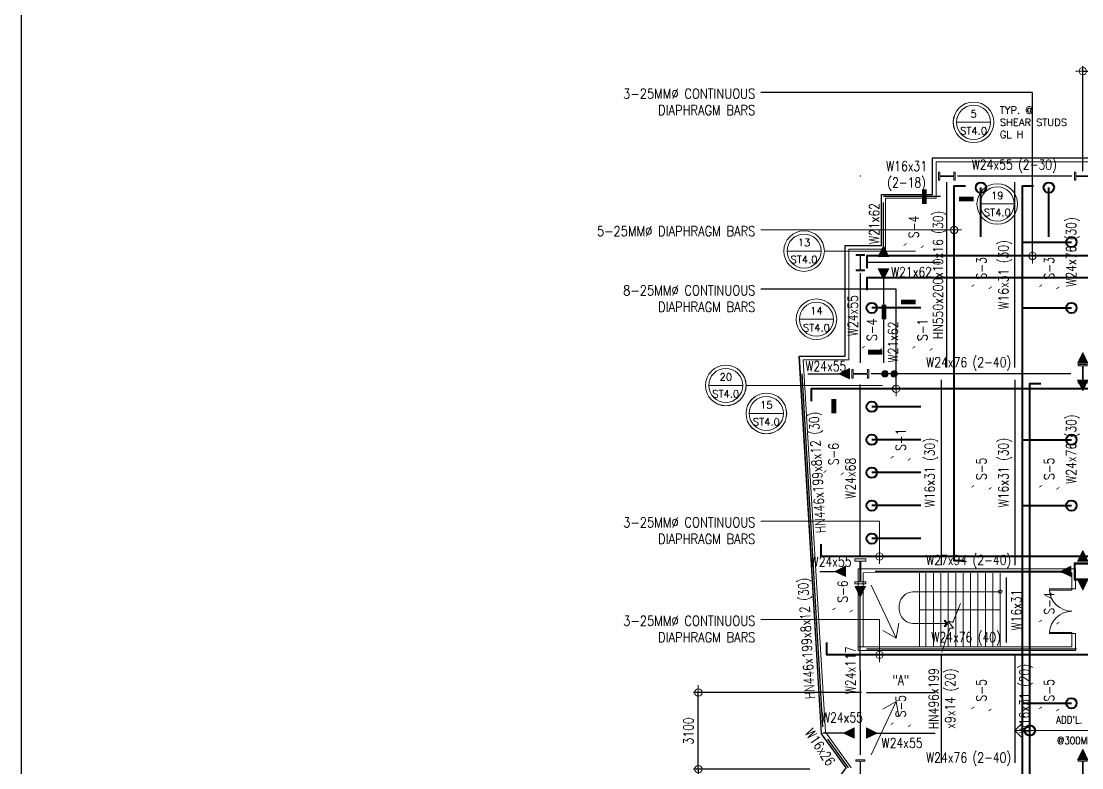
# Model space of a CAD drawing. Header units: millimetres. Extents: x 1935438 to 2130245, y -14991 to 120893.
# Drawn here: x 1935438 to 1978358, y 30571 to 60787 of the extents above; entities that cross this region are included whole.
import ezdxf
from ezdxf.enums import TextEntityAlignment as Align

# ---------------------------------------------------------------- set-up
doc = ezdxf.new("R2010")
doc.units = ezdxf.units.MM
doc.header["$MEASUREMENT"] = 0
doc.layers.get('0').update_dxf_attribs({"lineweight": 0})
for name, color, linetype, lineweight in [('A_ARCHITECTURAL BACKGROUND', 251, 'Continuous', 5), ('HATCH', 8, 'Continuous', 5), ('S-ANNO-DIMS', 252, 'Continuous', 5), ('S-ANNO-MARK', 2, 'Continuous', 9), ('S-ANNO-NPLT', 7, 'Continuous', 9), ('S-Anno-Symb', 143, 'Continuous', 15), ('S-Anno-Text', 52, 'Continuous', 15), ('S-BEAM', 5, 'Continuous', 30), ('S-BEAM-IDEN', 2, 'Continuous', 9), ('S-BRACE', 2, 'Continuous', 9), ('S-COLS', 2, 'Continuous', 20), ('S-CONN', 1, 'Continuous', 9), ('S_COL', 2, 'Continuous', 20), ('S_DRB', 4, 'Continuous', 40), ('S_SLAB EDGE', 2, 'Continuous', 30)]:
    doc.layers.add(name, color=color, linetype=linetype, lineweight=lineweight)
doc.styles.add('1', font='simplex.shx', dxfattribs={"width": 0.85, "height": 300})
doc.styles.add('ARIALNW', font='ARIALN.TTF')
doc.styles.add('ROMANSX', font='ROMANS.shx', dxfattribs={"height": 0.09375})
doc.styles.add('SIMPLEX', font='SIMPLEX.shx', dxfattribs={"width": 0.8, "height": 400})
doc.dimstyles.new('DIM 200', dxfattribs={"dimtxt": 0.36, "dimasz": 0.2, "dimexe": 0.1, "dimexo": 0, "dimgap": 0.08, "dimtad": 1, "dimlfac": 2, "dimrnd": 0.005, "dimzin": 1, "dimdsep": 46, "dimtxsty": 'ARIALNW', "dimcen": 0.09, "dimclrd": 6, "dimclre": 6, "dimclrt": 13, "dimadec": 0, "dimazin": 0, "dimtfac": 1, "dimtofl": 0, "dimtmove": 2, "dimatfit": 3, "dimfxl": 1, "dimtolj": 1, "dimtzin": 0, "dimarcsym": 0})
doc.dimstyles.new('DIM_100', dxfattribs={"dimtxt": 400, "dimasz": 2, "dimexe": 100, "dimexo": 250, "dimgap": 250, "dimtad": 1, "dimdec": 0, "dimrnd": 1, "dimzin": 1, "dimdsep": 46, "dimtxsty": '1', "dimblk1": 'ESCADIM_ARW', "dimblk2": 'ESCADIM_ARW', "dimsah": 1, "dimcen": 50, "dimclrd": 256, "dimclre": 256, "dimclrt": 52, "dimazin": 0, "dimtfac": 1, "dimtdec": 0, "dimtofl": 0, "dimtmove": 0, "dimatfit": 3, "dimldrblk": 'ESCADIM_ARW', "dimfxl": 1, "dimtolj": 1, "dimtzin": 0, "dimarcsym": 0})
doc.dimstyles.new('DIM_200', dxfattribs={"dimtxt": 400, "dimasz": 2, "dimexe": 200, "dimexo": 200, "dimgap": 200, "dimtad": 1, "dimdec": 0, "dimrnd": 1, "dimzin": 1, "dimdsep": 46, "dimtxsty": 'SIMPLEX', "dimblk1": 'ESCADIM_ARW', "dimblk2": 'ESCADIM_ARW', "dimsah": 1, "dimcen": 50, "dimclrd": 251, "dimclre": 251, "dimclrt": 52, "dimazin": 0, "dimtfac": 1, "dimtdec": 0, "dimtofl": 0, "dimtmove": 0, "dimatfit": 3, "dimldrblk": 'ESCADIM_ARW', "dimfxl": 1, "dimtolj": 1, "dimtzin": 0, "dimarcsym": 0})
doc.dimstyles.new('ESCA', dxfattribs={"dimtxt": 300, "dimasz": 1, "dimexe": 100, "dimexo": 100, "dimgap": 100, "dimtad": 1, "dimdec": 0, "dimrnd": 1, "dimdsep": 46, "dimtxsty": '1', "dimblk1": 'ESCADIM_ARW', "dimblk2": 'ESCADIM_ARW', "dimsah": 1, "dimcen": 50, "dimclrd": 256, "dimclre": 256, "dimclrt": 52, "dimadec": 0, "dimazin": 0, "dimtfac": 1, "dimtdec": 0, "dimtofl": 0, "dimtmove": 0, "dimatfit": 3, "dimldrblk": 'ESCADIM_ARW', "dimfxl": 1, "dimtolj": 1, "dimtzin": 0, "dimarcsym": 0})

# ---------------------------------------------------------------- blocks, each defined once
blk = doc.blocks.new('8F PLAN')
at = {"layer": 'A_ARCHITECTURAL BACKGROUND', "ltscale": 10}
for p, q in [((26529, 56736, 0), (10917, 56736, 0)), ((10917, 56736, 0), (10917, 55255, 0)), ((11067, 56585, 0), (26529, 56585, 0)), ((11067, 56585, 0), (11067, 55104, 0)), ((10917, 55255, 0), (8863, 55255, 0)), ((8863, 53192, 0), (8863, 55255, 0)), ((11067, 55104, 0), (9013, 55104, 0)), ((9013, 53042, 0), (9013, 55104, 0)), ((7385, 48715, 0), (7385, 53192, 0)), ((7385, 53192, 0), (8863, 53192, 0)), ((7536, 48568, 0), (7536, 53042, 0)), ((7536, 48568, 0), (7536, 53042, 0)), ((7536, 53042, 0), (9013, 53042, 0)), ((6433, 33428, 0), (5532, 48715, 0)), ((7385, 48715, 0), (5532, 48715, 0)), ((6584, 33490, 0), (5682, 48565, 0)), ((7536, 48565, 0), (5682, 48565, 0)), ((10399, 39953, 0), (10399, 36947, 0)), ((10657, 39953, 0), (10657, 36947, 0)), ((10957, 39953, 0), (10957, 36947, 0)), ((11258, 39953, 0), (11258, 36947, 0)), ((11558, 39953, 0), (11558, 36947, 0)), ((11859, 39953, 0), (11859, 36947, 0)), ((12160, 39953, 0), (12160, 36947, 0)), ((12460, 39953, 0), (12460, 36947, 0)), ((12761, 39953, 0), (12761, 36947, 0)), ((13062, 39953, 0), (13062, 36947, 0)), ((13362, 39953, 0), (13362, 36947, 0)), ((13663, 39953, 0), (13663, 36950, 0)), ((16555, 39290, 0), (15653, 39290, 0)), ((15653, 39290, 0), (15653, 39240, 0)), ((16555, 39290, 0), (15653, 39290, 0)), ((15653, 39290, 0), (15653, 39240, 0)), ((15653, 39240, 0), (16555, 39240, 0)), ((15653, 39240, 0), (16555, 39240, 0)), ((16575, 39290, 0), (15673, 39290, 0)), ((16575, 39290, 0), (15673, 39290, 0)), ((13663, 38450, 0), (10399, 38450, 0)), ((15653, 37486, 0), (15653, 37536, 0)), ((15653, 37536, 0), (16555, 37536, 0)), ((15653, 37486, 0), (15653, 37536, 0)), ((15653, 37536, 0), (16555, 37536, 0)), ((16555, 37486, 0), (15653, 37486, 0)), ((16555, 37486, 0), (15653, 37486, 0)), ((16575, 37486, 0), (15673, 37486, 0)), ((16575, 37486, 0), (15673, 37486, 0)), ((16555, 37486, 0), (16555, 37536, 0)), ((6584, 33490, 0), (6433, 33428, 0)), ((7627, 32054, 0), (6584, 33490, 0)), ((7428, 32054, 0), (6433, 33428, 0))]:
    blk.add_line(p, q, dxfattribs=at)
at = {"layer": 'A_ARCHITECTURAL BACKGROUND', "linetype": 'ByBlock', "ltscale": 0.5}
for p, q in [((7916, 40100, 0), (16706, 40103, 0)), ((8116, 39950, 0), (16555, 39953, 0)), ((16555, 39290, 0), (16555, 39953, 0)), ((16706, 39290, 0), (16706, 40103, 0)), ((16555, 39290, 0), (16555, 39240, 0)), ((16555, 39290, 0), (16706, 39290, 0)), ((16555, 37486, 0), (16706, 37486, 0)), ((16555, 37486, 0), (16555, 36950, 0)), ((16706, 36800, 0), (16706, 37486, 0)), ((7916, 36950, 0), (13663, 36950, 0)), ((13663, 36950, 0), (16555, 36950, 0)), ((16706, 36800, 0), (7916, 36800, 0))]:
    blk.add_line(p, q, dxfattribs=at)
at = {"layer": 'A_ARCHITECTURAL BACKGROUND', "ltscale": 0.5}
for p, q in [((7916, 40100, 0), (7916, 36950, 0)), ((8116, 39950, 0), (8116, 36950, 0)), ((7916, 36950, 0), (7916, 36800, 0))]:
    blk.add_line(p, q, dxfattribs=at)
at = {"layer": 'A_ARCHITECTURAL BACKGROUND', "linetype": 'ByBlock', "lineweight": 13, "ltscale": 0.5}
for p, q in [((12059, 38708, 0), (11744, 37944, 0)), ((12059, 38705, 0), (11744, 37940, 0)), ((11744, 37944, 0), (11553, 37990, 0)), ((11553, 37990, 0), (11771, 37709, 0)), ((11744, 37940, 0), (11553, 37987, 0)), ((11553, 37987, 0), (11771, 37706, 0)), ((11622, 37709, 0), (11303, 36740, 0)), ((11771, 37706, 0), (11622, 37709, 0))]:
    blk.add_line(p, q, dxfattribs=at)
at = {"layer": 'A_ARCHITECTURAL BACKGROUND', "linetype": 'ByBlock', "lineweight": 13, "ltscale": 0.5, "elevation": 0}
blk.add_lwpolyline([(13663, 39179), (10168, 39179, 0.414214), (9567, 38577), (9567, 38495, 0.414214), (10168, 37894), (11542, 37894)], format="xyb", dxfattribs=at)
for points in [[(11542, 37894), (11423, 38030), (11391, 38006), (11492, 37894)], [(11542, 37891), (11423, 38027), (11391, 38002), (11492, 37891)], [(11542, 37894), (11423, 37757), (11391, 37782), (11492, 37894)], [(11542, 37891), (11423, 37754), (11391, 37779), (11492, 37891)]]:
    blk.add_lwpolyline(points, dxfattribs=at)
at = {"layer": 'A_ARCHITECTURAL BACKGROUND', "linetype": 'ByBlock', "lineweight": 13, "ltscale": 0.5}
blk.add_circle((13663, 39182, 0), 74, dxfattribs=at)
for centre, start, end in [((16566, 39303, 0), 183.9663, 269.3068), ((16566, 37473, 0), 90.6932, 176.0337)]:
    blk.add_arc(centre, 915, start, end, dxfattribs=at)
at = {"layer": 'S_SLAB EDGE', "ltscale": 0.05, "elevation": 0}
blk.add_lwpolyline([(24672, 6013), (16409, 6013), (16409, 7519), (10917, 7519), (10917, 8846), (8863, 8846), (8863, 10909), (7536, 10909), (7536, 15385), (5532, 15385), (6433, 30677), (7428, 32054), (6433, 33428), (5532, 48715), (7385, 48715), (7385, 53192), (8863, 53192), (8863, 55255), (10917, 55255), (10917, 56736), (26529, 56736)], dxfattribs=at)
blk = doc.blocks.new('8F COLUMN LAYOUT')
at = {"layer": 'HATCH', "ltscale": 0.05}
h = blk.add_hatch(dxfattribs=at)
h.set_pattern_fill('ANSI31', color=256, scale=250, style=0)
h.set_pattern_definition([(45, (-1980405.203, 18186.887), (-22.0970869, 22.0970869), [])])
h.paths.add_polyline_path([(16699, 39698), (17299, 39698), (17299, 40298), (16699, 40298)], flags=16)
h.paths.add_polyline_path([(16649, 39648), (17349, 39648), (17349, 40348), (16649, 40348)])
at = {"layer": 'S-COLS', "ltscale": 0.5, "elevation": 0}
for points in [[(16649, 39648), (17349, 39648), (17349, 40348), (16649, 40348)], [(16699, 39698), (17299, 39698), (17299, 40298), (16699, 40298)]]:
    blk.add_lwpolyline(points, close=True, dxfattribs=at)
at = {"layer": 'S_COL', "ltscale": 0.05, "elevation": 0}
for points in [[(11163, 56000), (11163, 56167), (11211, 56167), (11211, 56033, 0.414214), (11232, 56013), (11764, 56013, 0.414214), (11784, 56033), (11784, 56167), (11832, 56167), (11832, 55833), (11784, 55833), (11784, 55967, 0.414214), (11764, 55987), (11232, 55987, 0.414214), (11211, 55967), (11211, 55833), (11163, 55833), (11163, 56000)], [(8000, 52174), (7835, 52174), (7835, 52214), (7969, 52214, 0.414214), (7989, 52234), (7989, 52767, 0.414214), (7969, 52787), (7835, 52787), (7835, 52827), (8165, 52827), (8165, 52787), (8031, 52787, 0.414214), (8011, 52767), (8011, 52234, 0.414214), (8031, 52214), (8165, 52214), (8165, 52174), (8000, 52174)], [(7661, 48000), (7661, 48169), (7714, 48169), (7714, 48035, 0.414214), (7734, 48015), (8266, 48015, 0.414214), (8286, 48035), (8286, 48169), (8339, 48169), (8339, 47831), (8286, 47831), (8286, 47965, 0.414214), (8266, 47985), (7734, 47985, 0.414214), (7714, 47965), (7714, 47831), (7661, 47831), (7661, 48000)], [(17000, 32376), (17183, 32376), (17183, 32323), (17033, 32323, 0.414214), (17015, 32305), (17015, 31695, 0.414214), (17033, 31677), (17183, 31677), (17183, 31624), (16817, 31624), (16817, 31677), (16967, 31677, 0.414214), (16985, 31695), (16985, 32305, 0.414214), (16967, 32323), (16817, 32323), (16817, 32376), (17000, 32376)]]:
    blk.add_lwpolyline(points, format="xyb", dxfattribs=at)
at = {"layer": 'S_COL', "ltscale": 0.05}
for points in [[(17338, 56000), (17338, 55833), (17290, 55833), (17290, 55967, 0.414214), (17270, 55987), (16737, 55987, 0.414214), (16717, 55967), (16717, 55833), (16669, 55833), (16669, 56167), (16717, 56167), (16717, 56033, 0.414214), (16737, 56013), (17270, 56013, 0.414214), (17290, 56033), (17290, 56167), (17338, 56167), (17338, 56000)], [(17000, 48376), (17183, 48376), (17183, 48323), (17033, 48323, 0.414214), (17015, 48305), (17015, 47695, 0.414214), (17033, 47677), (17183, 47677), (17183, 47624), (16817, 47624), (16817, 47677), (16967, 47677, 0.414214), (16985, 47695), (16985, 48305, 0.414214), (16967, 48323), (16817, 48323), (16817, 48376), (17000, 48376)], [(8001, 39494), (7780, 39494), (7780, 39576), (7949, 39576, 0.414214), (7978, 39605), (7978, 40395, 0.414214), (7949, 40424), (7780, 40424), (7780, 40506), (8222, 40506), (8222, 40424), (8053, 40424, 0.414214), (8024, 40395), (8024, 39605, 0.414214), (8053, 39576), (8222, 39576), (8222, 39494), (8001, 39494)], [(8000, 31628), (7818, 31628), (7818, 31677), (7969, 31677, 0.414214), (7987, 31695), (7987, 32305, 0.414214), (7969, 32323), (7818, 32323), (7818, 32372), (8182, 32372), (8182, 32323), (8031, 32323, 0.414214), (8013, 32305), (8013, 31695, 0.414214), (8031, 31677), (8182, 31677), (8182, 31628), (8000, 31628)]]:
    blk.add_lwpolyline(points, format="xyb", dxfattribs=at)
at = {"layer": 'S_COL'}
for p in [(8000, 56002, 0), (8000, 52500, 0)]:
    blk.add_point(p, dxfattribs=at)
blk = doc.blocks.new('Bubble')
at = {"layer": 'S-ANNO-NPLT'}
blk.add_circle((0, 0), 0.261, dxfattribs=at)
at = {"layer": 'S-Anno-Symb', "color": 0}
blk.add_line((-0.219, 0), (0.219, 0), dxfattribs=at)
blk.add_circle((0, 0), 0.219, dxfattribs=at)
at = {"layer": 'S-Anno-Symb', "style": 'ROMANSX'}
for tag, p in [('1', (0, 0.109)), ('S1', (0, -0.109))]:
    blk.add_attdef(tag, text='', height=0.0937, dxfattribs=at).set_placement(p, align=Align.MIDDLE_CENTER)
at = {"layer": 'S-Anno-Symb', "style": 'ROMANSX', "width": 1.018385, "flags": 8}
blk.add_attdef('LONG', text='', height=0.0937, dxfattribs=at).set_placement((-0.18, -0.125), (0.18, -0.125), align=Align.FIT)
blk = doc.blocks.new('ESCADIM_ARW')
at = {"color": 7}
blk.add_line((-150, 0), (150, 0), dxfattribs=at)
blk.add_circle((0, 0), 75, dxfattribs=at)
blk = doc.blocks.new('*D10')
at = {"color": 251, "lineweight": -2, "ltscale": 0.05, "transparency": 16777216}
for p, q in [((1978403, 54715), (1978403, 58965)), ((1981403, 54468), (1981403, 58965)), ((1978405, 58765), (1981401, 58765))]:
    blk.add_line(p, q, dxfattribs=at)
at = {"layer": 'Defpoints', "color": 0, "ltscale": 0.05, "transparency": 16777216}
for p in [(1981403, 58765), (1978403, 54515, 0), (1981403, 54268)]:
    blk.add_point(p, dxfattribs=at)
at = {"color": 251, "lineweight": -2, "ltscale": 0.05, "transparency": 16777216, "xscale": 2, "yscale": 2, "zscale": 2, "rotation": 180}
blk.add_blockref('ESCADIM_ARW', (1978403, 58765), dxfattribs=at)
at = {"color": 251, "lineweight": -2, "ltscale": 0.05, "transparency": 16777216, "xscale": 2, "yscale": 2, "zscale": 2}
blk.add_blockref('ESCADIM_ARW', (1981403, 58765), dxfattribs=at)
at = {"color": 52, "ltscale": 0.05, "transparency": 16777216, "insert": (1979903, 59165), "char_height": 400, "attachment_point": 5, "style": 'SIMPLEX'}
blk.add_mtext('\\A1;{\\W0.8;3000}', dxfattribs=at)
blk = doc.blocks.new('*D26')
at = {"color": 251, "lineweight": -2, "ltscale": 0.05, "transparency": 16777216}
for p, q in [((1967349, 30515), (1962640, 30515)), ((1962840, 30513), (1962840, 27417)), ((1969446, 27415), (1962640, 27415))]:
    blk.add_line(p, q, dxfattribs=at)
at = {"layer": 'Defpoints', "color": 0, "ltscale": 0.05, "transparency": 16777216}
for p in [(1967549, 30515, 0), (1962840, 27415), (1969646, 27415)]:
    blk.add_point(p, dxfattribs=at)
at = {"color": 251, "lineweight": -2, "ltscale": 0.05, "transparency": 16777216, "xscale": 2, "yscale": 2, "zscale": 2}
for p, rotation in [((1962840, 30515), 90), ((1962840, 27415), 270)]:
    blk.add_blockref('ESCADIM_ARW', p, dxfattribs=dict(at, rotation=rotation))
at = {"color": 52, "ltscale": 0.05, "transparency": 16777216, "insert": (1962440, 28965), "char_height": 400, "attachment_point": 5, "rotation": 90, "style": 'SIMPLEX'}
blk.add_mtext('\\A1;3100', dxfattribs=at)
blk = doc.blocks.new('*D27')
at = {"color": 251, "lineweight": -2, "ltscale": 0.05, "transparency": 16777216}
for p, q in [((1969446, 33615), (1962640, 33615)), ((1962840, 30517), (1962840, 33613)), ((1967349, 30515), (1962640, 30515))]:
    blk.add_line(p, q, dxfattribs=at)
at = {"layer": 'Defpoints', "color": 0, "ltscale": 0.05, "transparency": 16777216}
for p in [(1962840, 33615), (1969646, 33615), (1967549, 30515, 0)]:
    blk.add_point(p, dxfattribs=at)
at = {"color": 251, "lineweight": -2, "ltscale": 0.05, "transparency": 16777216, "xscale": 2, "yscale": 2, "zscale": 2}
for p, rotation in [((1962840, 33615), 90), ((1962840, 30515), 270)]:
    blk.add_blockref('ESCADIM_ARW', p, dxfattribs=dict(at, rotation=rotation))
at = {"color": 52, "ltscale": 0.05, "transparency": 16777216, "insert": (1962440, 32065), "char_height": 400, "attachment_point": 5, "rotation": 90, "style": 'SIMPLEX'}
blk.add_mtext('\\A1;3100', dxfattribs=at)
blk = doc.blocks.new('_Open90')
at = {"color": 0, "linetype": 'ByBlock', "lineweight": -2}
for p, q in [((0, 0), (-1, 0)), ((-0.5, 0.5), (0, 0)), ((0, 0), (-0.5, -0.5))]:
    blk.add_line(p, q, dxfattribs=at)
blk = doc.blocks.new('*D37')
at = {"lineweight": -2, "ltscale": 0.5, "transparency": 16777216}
blk.add_line((14759, 33565, 0), (19508, 33565, 0), dxfattribs=at)
at = {"layer": 'Defpoints', "color": 0, "ltscale": 0.5, "transparency": 16777216}
for p in [(14259, 33565, 0), (20008, 33565, 0), (20008, 33565, 0)]:
    blk.add_point(p, dxfattribs=at)
at = {"lineweight": -2, "ltscale": 0.5, "transparency": 16777216, "xscale": 500, "yscale": 500, "zscale": 500, "rotation": 180}
blk.add_blockref('_Open90', (14259, 33565, 0), dxfattribs=at)
at = {"lineweight": -2, "ltscale": 0.5, "transparency": 16777216, "xscale": 500, "yscale": 500, "zscale": 500}
blk.add_blockref('_Open90', (20008, 33565, 0), dxfattribs=at)
at = {"color": 52, "ltscale": 0.5, "transparency": 16777216, "char_height": 300, "attachment_point": 5, "style": '1'}
for s, insert in [("\\A1;ADD'L. 10MM%%C", (17133, 33994, 0)), ('\\A1;@300MM O.C. ', (17133, 33165, 0))]:
    blk.add_mtext(s, dxfattribs=dict(at, insert=insert))
blk = doc.blocks.new('8F FRAMING LAYOUT')
at = {"layer": 'S-Anno-Text'}
h = blk.add_hatch(dxfattribs=at)
h.set_pattern_fill('ANSI31', color=1, angle=90, style=0)
h.set_pattern_definition([(135, (144788.55576, -743643.19647), (-0.088388347648, -0.088388347648), [])])
edge = h.paths.add_edge_path()
edge.add_arc((-2506, 39998), 125, 0, 360)
h = blk.add_hatch(dxfattribs=at)
h.set_pattern_fill('ANSI31', color=1, angle=90, style=0)
h.set_pattern_definition([(135, (145163.55225, -743643.73671), (-0.088388347648, -0.088388347648), [])])
edge = h.paths.add_edge_path()
edge.add_arc((-2131, 39997), 125, 0, 360)
at = {"layer": 'S-CONN'}
for points in [[(-2772, 44750), (-2562, 45180), (-2352, 44750)], [(-2772, 44250), (-2562, 43821), (-2352, 44250)], [(5289, 40430), (5500, 40859), (5710, 40430)], [(-3939, 39790), (-4368, 40000), (-3939, 40210)], [(5288, 39736), (5499, 39307), (5709, 39736)], [(5289, 32414), (5500, 32843), (5710, 32414)], [(-4106, 31790), (-4535, 32000), (-4106, 32210)], [(5025, 31792), (4596, 32002), (5025, 32212)], [(-3711, 31394), (-3500, 30965), (-3290, 31394)], [(5288, 31677), (5499, 31248), (5709, 31677)], [(-3750, 25670), (-4179, 25460), (-3750, 25249)], [(-3250, 25670), (-2821, 25460), (-3250, 25249)], [(5289, 24381), (5500, 24810), (5710, 24381)]]:
    blk.add_hatch(color=256, dxfattribs=at).paths.add_polyline_path(points)
at = {"layer": 'S-Anno-Text', "color": 1}
for centre in [(-2506, 39998, 0), (-2131, 39997, 0)]:
    blk.add_circle(centre, 125, dxfattribs=at)
at = {"layer": 'S-BEAM'}
for p, q in [((-2, 40249, 0), (-2, 47752, 0)), ((5066, 48000, 0), (433, 48000, 0)), ((2759, 40249, 0), (2759, 47752, 0)), ((-252, 47179, 0), (-2562, 47179, 0)), ((-2562, 44750, 0), (-2562, 46929, 0)), ((-252, 44500, 0), (-3234, 44500, 0)), ((-2562, 44250, 0), (-2562, 40439, 0)), ((-3500, 44074, 0), (-3500, 40439, 0)), ((-5017, 25709, 0), (-5860, 40000, 0)), ((-5626, 40000, 0), (-3939, 40000, 0)), ((5024, 40000, 0), (-3060, 39998, 0)), ((-3500, 32606, 0), (-3500, 39561, 0)), ((-225, 39749, 0), (-225, 32252, 0)), ((2759, 39749, 0), (2759, 32252, 0)), ((-5143, 32000, 0), (-4106, 32000, 0)), ((4894, 32000, 0), (-2894, 32000, 0)), ((-3499, 24580, 0), (-3500, 31394, 0)), ((2413, 29125, 0), (2413, 31752, 0)), ((-3249, 28875, 0), (5250, 28875, 0)), ((-225, 28625, 0), (-225, 24253, 0)), ((2759, 28625, 0), (2759, 24253, 0)), ((-3250, 27098, 0), (-475, 27098, 0)), ((-3886, 25460, 0), (-4996, 25460, 0)), ((-3250, 25459, 0), (-475, 25459, 0)), ((-3972, 24054, 0), (-4810, 25209, 0))]:
    blk.add_line(p, q, dxfattribs=at)
at = {"layer": 'S-CONN', "color": 1, "elevation": 0}
for points in [[(-2352, 44750), (-2562, 45180), (-2772, 44750), (-2351, 44750)], [(-2352, 44250), (-2562, 43821), (-2772, 44250), (-2351, 44250)], [(5710, 40430), (5500, 40859), (5289, 40430), (5711, 40430)], [(-3939, 40210), (-4368, 40000), (-3939, 39790), (-3939, 40211)], [(5709, 39736), (5499, 39307), (5288, 39736), (5710, 39736)], [(5710, 32414), (5500, 32843), (5289, 32414), (5711, 32414)], [(-4106, 32210), (-4535, 32000), (-4106, 31790), (-4106, 32211)], [(5025, 32212), (4596, 32002), (5025, 31792), (5025, 32213)], [(-3290, 31394), (-3500, 30965), (-3711, 31394), (-3289, 31394)], [(5709, 31677), (5499, 31248), (5288, 31677), (5710, 31677)], [(-3750, 25249), (-4179, 25460), (-3750, 25670), (-3750, 25248)], [(-3250, 25249), (-2821, 25460), (-3250, 25670), (-3250, 25248)], [(5710, 24381), (5500, 24810), (5289, 24381), (5711, 24381)]]:
    blk.add_lwpolyline(points, dxfattribs=at)
at = {"layer": 'S-BRACE', "ltscale": 0.5}
for points in [[(-2056, 29300, 0), (-3058, 31451, 0)], [(-2056, 26731, 0), (-3058, 24580, 0)]]:
    blk.add_leader(points, dimstyle='DIM 200', override={"dimasz": 500, "dimtad": 0, "dimclrd": 2, "dimldrblk": 'Open90', "dimfxl": 0.18}, dxfattribs=at)
blk = doc.blocks.new("ADD' L BARS")
at = {"layer": 'S_DRB'}
for p, q in [((12879.1, 53548.4, 0), (12879.1, 55538, 0)), ((15629.3, 53548.4, 0), (15629.3, 55538, 0)), ((10450, 46666.4, 0), (8460.4, 46666.4, 0)), ((10450.1, 45333.2, 0), (8460.5, 45333.2, 0)), ((10450.3, 43999.9, 0), (8460.7, 43999.9, 0)), ((10450.4, 42666.6, 0), (8460.8, 42666.6, 0)), ((10450.6, 41333.3, 0), (8461, 41333.3, 0))]:
    blk.add_line(p, q, dxfattribs=at)
at = {"layer": 'S_DRB', "color": 4, "elevation": 0}
for points in [[(12248.4, 40432.8), (11798.4, 40432.8), (11799.7, 55606.9), (12249.7, 55606.9)], [(25117.1, 52271.9), (25117.1, 52771.9), (8265.2, 52771.9), (8265.2, 52271.9)], [(25117.1, 51382.7), (25117.1, 51882.7), (8265.2, 51882.7), (8265.2, 51382.7)], [(46351.2, 46894.5), (46351.2, 47394.5), (6014.4, 47394.5), (6014.4, 46894.5)], [(15310.1, 24150), (14860.1, 24150), (14860.1, 47606.7), (15310.1, 47606.7)], [(22866.9, 41106.8), (22866.9, 40606.8), (6414.9, 40606.8), (6414.9, 41106.8)], [(22866.9, 37126.5), (22866.9, 36626.5), (6649.7, 36626.5), (6649.7, 37126.5)]]:
    blk.add_lwpolyline(points, dxfattribs=at)
at = {"layer": 'S_DRB'}
for centre in [(12879.1, 55538, 0), (15629.3, 55538, 0), (8460.4, 46666.4, 0), (8460.5, 45333.2, 0), (8460.7, 43999.9, 0), (8460.8, 42666.6, 0), (8461, 41333.3, 0), (14860.1, 33565.1, 0)]:
    blk.add_circle(centre, 210.4, dxfattribs=at)
at = {"layer": 'S-BEAM-IDEN', "char_height": 400, "attachment_point": 3, "style": '1'}
for s, insert in [('5-25MM∅ DIAPHRAGM BARS', (3752.1, 53974, 0)), ('8-25MM∅ CONTINUOUS \\PDIAPHRAGM BARS', (3752.1, 51576.8, 0)), ('3-25MM∅ CONTINUOUS \\PDIAPHRAGM BARS', (3752.1, 42184.6, 0)), ('3-25MM∅ CONTINUOUS \\PDIAPHRAGM BARS', (3752.1, 38204.3, 0))]:
    blk.add_mtext_dynamic_manual_height_columns(s, width=8791.578, gutter_width=1, heights=[0], dxfattribs=dict(at, insert=insert))
at = {"ltscale": 0.5}
dim = blk.add_linear_dim(base=(20008.5, 33565.1, 0), p1=(14258.5, 33565.1, 0), p2=(20008.5, 33565.1, 0), text="ADD'L. 10MM%%C\\X@300MM O.C. ", dimstyle='DIM_100', override={"dimasz": 500, "dimexo": 100, "dimblk1": 'Open90', "dimblk2": 'Open90', "dimse1": 1, "dimse2": 1}, dxfattribs=at)
dim.commit()
dim.dimension.update_dxf_attribs({"geometry": '*D37', "text_midpoint": (17133.5, 33565.1, 0)})
at = {"layer": 'S-ANNO-DIMS', "color": 4}
for points in [[(11799.7, 53821.4, 0), (3976.4, 53821.4, 0)], [(9446.3, 47394.5, 0), (9446.3, 51424.2, 0), (3976.4, 51424.2, 0)], [(8775, 40606.8, 0), (8775, 42032, 0), (3976.4, 42032, 0)], [(8775, 36626.5, 0), (8775, 38051.6, 0), (3976.4, 38051.6, 0)]]:
    blk.add_leader(points, dimstyle='ESCA', override={"dimasz": 2, "dimtad": 0, "dimfxl": 0.0625}, dxfattribs=at)

msp = doc.modelspace()

# ---------------------------------------------------------------- linework, layer by layer
at = {"layer": 'Defpoints', "ltscale": 0.05, "elevation": 0.00004}
msp.add_lwpolyline([(1935437.912, -14990.77017), (2130245.35542, -14990.77017), (2130245.35542, 120893.43399), (1935437.912, 120893.43399)], close=True, dxfattribs=at)
at = {"layer": 'S-ANNO-MARK'}
for points, elevation in [([(1974005.18369, 50123.53025, 29.99952, 29.99952, 0), (1973892.13936, 50036.52912, 0, 0, 0), (1974701.71692, 50036.52912, 29.99952, 29.99952, 0), (1974588.67259, 49949.52798, 0, 0, 0)], 0.00001), ([(1976746.67798, 50123.53025, 29.99952, 29.99952, 0), (1976633.63365, 50036.52912, 0, 0, 0), (1977443.2112, 50036.52912, 29.99952, 29.99952, 0), (1977330.16687, 49949.52798, 0, 0, 0)], 0), ([(1968021.00831, 42601.04607, 29.99952, 29.99952, 0), (1967907.96398, 42514.04494, 0, 0, 0), (1968717.54153, 42514.04494, 29.99952, 29.99952, 0), (1968604.4972, 42427.0438, 0, 0, 0)], 0), ([(1974005.18369, 42005.98357, 29.99952, 29.99952, 0), (1973892.13936, 41918.98244, 0, 0, 0), (1974701.71692, 41918.98244, 29.99952, 29.99952, 0), (1974588.67259, 41831.9813, 0, 0, 0)], 0.00001), ([(1976746.67798, 42005.98357, 29.99952, 29.99952, 0), (1976633.63365, 41918.98244, 0, 0, 0), (1977443.2112, 41918.98244, 29.99952, 29.99952, 0), (1977330.16687, 41831.9813, 0, 0, 0)], 0), ([(1968388.12701, 37042.22635, 29.99952, 29.99952, 0), (1968275.08268, 36955.22522, 0, 0, 0), (1969084.66023, 36955.22522, 29.99952, 29.99952, 0), (1968971.6159, 36868.22408, 0, 0, 0)], -0.00001), ([(1976746.67798, 36558.28008, 29.99952, 29.99952, 0), (1976633.63365, 36471.27894, 0, 0, 0), (1977443.2112, 36471.27894, 29.99952, 29.99952, 0), (1977330.16687, 36384.27781, 0, 0, 0)], 0), ([(1974005.18369, 33040.9915, 29.99952, 29.99952, 0), (1973892.13936, 32953.99037, 0, 0, 0), (1974701.71692, 32953.99037, 29.99952, 29.99952, 0), (1974588.67259, 32866.98923, 0, 0, 0)], 0.00001), ([(1976746.67798, 33040.9915, 29.99952, 29.99952, 0), (1976633.63365, 32953.99037, 0, 0, 0), (1977443.2112, 32953.99037, 29.99952, 29.99952, 0), (1977330.16687, 32866.98923, 0, 0, 0)], 0), ([(1970741.48862, 32399.43648, 29.99952, 29.99952, 0), (1970628.44429, 32312.43535, 0, 0, 0), (1971438.02184, 32312.43535, 29.99952, 29.99952, 0), (1971324.97751, 32225.43422, 0, 0, 0)], 0)]:
    msp.add_lwpolyline(points, format="xyseb", dxfattribs=dict(at, elevation=elevation))
at = {"layer": 'S-ANNO-NPLT'}
for centre in [(1973978.51188, 56693.85685, 0), (1974937.67432, 53389.05432, 0), (1967119.55125, 51483.98695, -0.00001), (1967619.0184, 48723.91424, 0.00001), (1963950.43703, 46044.86292, 0.00001), (1965593.16898, 44911.63649, 0.00001)]:
    msp.add_circle(centre, 821.36597, dxfattribs=at)
at = {"layer": 'S-Anno-Symb', "linetype": 'ByBlock'}
for p, q in [((1967940.91722, 51483.98695, -0.00001), (1971632.9286, 51483.98695, -0.00001)), ((1964771.803, 46044.86292, 0.00001), (1970288.81888, 46044.86292, 0.00001))]:
    msp.add_line(p, q, dxfattribs=at)
for points, elevation in [([(1973978.51188, 55872.49087, 0, 0, 0), (1973978.51188, 53591.5061, 196.07256, 196.07256, 0), (1973390.2942, 53591.5061, 0, 0, 0)], 0.00002), ([(1974116.30835, 53389.05432, 0, 0, 0), (1971986.0445, 53389.05432, 196.07256, 196.07256, 0), (1971986.0445, 53977.272, 0, 0, 0)], 0), ([(1971632.9286, 51483.98695, 0, 0, 0), (1971632.9286, 49425.11353, 196.07256, 196.07256, 0), (1971044.71092, 49425.11353, 0, 0, 0)], 0.00001), ([(1968440.38438, 48723.91424, 0, 0, 0), (1970351.23934, 48723.91424, 196.07256, 196.07256, 0), (1970351.23934, 49312.13192, 0, 0, 0)], 0.00001), ([(1970288.81888, 46044.86292, 0, 0, 0), (1970288.81888, 47389.83893, 196.07256, 196.07256, 0), (1969700.6012, 47389.83893, 0, 0, 0)], 0.00001), ([(1966414.53495, 44911.63649, 0, 0, 0), (1968325.38992, 44911.63649, 196.07256, 196.07256, 0), (1968325.38992, 45499.85417, 0, 0, 0)], 0.00001)]:
    msp.add_lwpolyline(points, format="xyseb", dxfattribs=dict(at, elevation=elevation))
at = {"layer": 'S-COLS'}
msp.add_lwpolyline([(1971266.717, 51793.786, 29.99952, 29.99952, 0), (1971153.67268, 51706.78486, 0, 0, 0), (1971963.25023, 51706.78486, 29.99952, 29.99952, 0), (1971850.2059, 51619.78373, 0, 0, 0)], format="xyseb", dxfattribs=at)
for points, elevation in [([(1969573.3902, 47632.65561, 29.99952, 29.99952, 0), (1969460.34588, 47545.65448, 0, 0, 0), (1970269.92343, 47545.65448, 29.99952, 29.99952, 0), (1970156.8791, 47458.65334, 0, 0, 0)], 0.00003), ([(1971619.71882, 47632.65561, 29.99952, 29.99952, 0), (1971506.67449, 47545.65448, 0, 0, 0), (1972316.25204, 47545.65448, 29.99952, 29.99952, 0), (1972203.20771, 47458.65334, 0, 0, 0)], 0.00003), ([(1970741.38869, 43184.19609, 29.99952, 29.99952, 0), (1970628.34436, 43097.19495, 0, 0, 0), (1971437.92191, 43097.19495, 29.99952, 29.99952, 0), (1971324.87758, 43010.19382, 0, 0, 0)], 0.00002)]:
    msp.add_lwpolyline(points, format="xyseb", dxfattribs=dict(at, elevation=elevation))
at = {"layer": 'S_DRB'}
for p, q in [((1975945.81186, 51848.55615, 0.00001), (1977935.44484, 51848.55615, 0.00001)), ((1971845.81186, 49183.51781, 0.00004), (1969856.17888, 49183.51781, 0.00004)), ((1975945.81186, 49181.88949, 0.00001), (1977935.44484, 49181.88949, 0.00001)), ((1975945.81186, 43848.55615, 0.00001), (1977935.44484, 43848.55615, 0.00001)), ((1975945.81186, 41181.88949, 0.00001), (1977935.44484, 41181.88949, 0.00001)), ((1975945.81186, 33181.88949, 0.00001), (1977935.44484, 33181.88949, 0.00001))]:
    msp.add_line(p, q, dxfattribs=at)
at = {"layer": 'S_DRB', "color": 4}
for points, elevation in [([(1976404.31758, 6946.20282), (1975954.31758, 6946.20282), (1975954.31758, 54122.12678), (1976404.31758, 54122.12678)], 0), ([(2007747.05577, 45409.73131), (2007747.05577, 45909.73131), (1967410.24724, 45909.73131), (1967410.24724, 45409.73131)], -0.00001)]:
    msp.add_lwpolyline(points, dxfattribs=dict(at, elevation=elevation))
at = {"layer": 'S_DRB'}
for centre in [(1977935.44484, 51848.55615, 0.00001), (1969856.17888, 49183.51781, 0.00004), (1977935.44484, 49181.88949, 0.00001), (1977935.44484, 43848.55615, 0.00001), (1977935.44484, 41181.88949, 0.00001), (1977935.44484, 33181.88949, 0.00001)]:
    msp.add_circle(centre, 210.36702, dxfattribs=at)
at = {"layer": 'S_SLAB EDGE', "ltscale": 0.05, "elevation": 0.00001}
msp.add_lwpolyline([(1986067.89659, 4529.44461), (1977804.57925, 4529.44461), (1977804.57925, 6035.84511), (1972312.99383, 6035.84511), (1972312.99383, 7362.81247), (1970258.77963, 7362.81247), (1970258.77963, 9425.43128), (1968931.57304, 9425.43128), (1968931.57304, 13902.29794), (1966927.38124, 13902.29794), (1967829.26755, 29194.11103), (1968824.11851, 30570.36595), (1967829.26755, 31944.3863), (1966927.38124, 47232.00766), (1968781.25866, 47232.00766), (1968781.25866, 51708.87432), (1970258.77964, 51708.87432), (1970258.77964, 53771.49313), (1972312.99383, 53771.49313), (1972312.99383, 55253.28397), (1987924.96628, 55255.28816)], dxfattribs=at)

# ---------------------------------------------------------------- block references
msp.add_blockref('8F FRAMING LAYOUT', (1972895.50342, 6516.85114, 0.00001))
at = {"layer": 'A_ARCHITECTURAL BACKGROUND'}
msp.add_blockref('8F PLAN', (1961395.81186, -1483.14886, 0), dxfattribs=at)
at = {"layer": 'S-Anno-Symb', "xscale": 3149.760000000242, "yscale": 3149.760000000242, "zscale": 3149.760000000242}
for p, values in [((1973978.51188, 56693.85685, 0), {'1': '5', 'S1': 'ST4.0'}), ((1974937.67432, 53389.05432, 0), {'1': '19', 'S1': 'ST4.0'}), ((1967119.55125, 51483.98695, -0.00001), {'1': '13', 'S1': 'ST4.0'}), ((1967619.0184, 48723.91424, 0.00001), {'1': '14', 'S1': 'ST4.0'}), ((1963950.43703, 46044.86292, 0.00001), {'1': '20', 'S1': 'ST4.0'}), ((1965593.16898, 44911.63649, 0.00001), {'1': '15', 'S1': 'ST4.0'})]:
    msp.add_blockref('Bubble', p, dxfattribs=at).add_auto_attribs(values)
at = {"layer": 'S-Anno-Text'}
msp.add_blockref('8F COLUMN LAYOUT', (1961395.81186, -1484.77718, 0.00001), dxfattribs=at)
at = {"layer": 'S-BRACE'}
msp.add_blockref("ADD' L BARS", (1961395.81186, -1484.77718, 0.00001), dxfattribs=at)

# ---------------------------------------------------------------- texts
at = {"layer": 'S-ANNO-DIMS', "color": 52, "char_height": 400, "attachment_point": 5, "style": 'SIMPLEX'}
for s, insert in [('\\A1;{\\W0.8;W16x31\\P(2-18)}', (1971268.74573, 54522.90888, 0.00007)), ('\\A1;{\\W0.8;W24x55 (2-30)}', (1975624.98845, 54915.69679, 0.00001)), ('\\A1;{\\W0.8;W24x76 (2-40)}', (1973779.95842, 46915.6968, 0.00001)), ('\\A1;W24x55', (1968000.08136, 46822.81313, 0.00001)), ('\\A1;W24x55', (1968209.96764, 38914.27882, 0.00001)), ('\\A1;{\\W0.8;W27x94 (2-40)}', (1973779.95842, 38915.36491, 0)), ('\\A1;{\\W0.8;"A"}', (1971033.13313, 34116.85114, 0)), ('\\A1;W24x55', (1968671.7783, 32607.36007, 0.00001)), ('\\A1;W24x55', (1971083.71608, 31575.27386, 0.00002)), ('\\A1;{\\W0.8;W24x76 (2-40)}', (1973778.84471, 30916.18122, -0.00001))]:
    msp.add_mtext(s, dxfattribs=dict(at, insert=insert))
for s, insert, rotation in [('\\A1;{\\W0.8;W21x62}', (1969959.06851, 52597.24368, 0.00001), 90), ('\\A1;\\pxqc;S-4', (1971558.46145, 52456.78486), 90), ('\\A1;{\\W0.8;HN550x200x10x16 (30)}', (1972607.03398, 50518.16512, -0.00001), 90), ('\\A1;{\\W0.8;W24x76 (30)}', (1977995.81186, 51446.19697, 0.00001), 90), ('\\A1;{\\W0.8;W16x31 (30)}', (1975254.31758, 50518.16512, -0.00001), 90), ('\\A1;\\pxqc;S-3', (1974296.92814, 50786.52912, 0.00001), 90), ('\\A1;\\pxqc;S-3', (1977038.42242, 50786.52912, 0), 90), ('\\A1;{\\W0.8;W24x55}', (1969096.10073, 48869.20431, 0.00001), 90), ('\\A1;\\pxqc;S-4', (1969865.13465, 48295.65448, 0.00003), 90), ('\\A1;{\\W0.8;W21x62}', (1970718.21301, 47802.23678, 0.00002), 90), ('\\A1;\\pxqc;{\\W0.8;S-1}', (1971911.46327, 48295.65448, 0.00003), 90), ('\\A1;{\\W0.8;HN446x199x8x12 (30)}', (1967715.37744, 42527.23696, 0.00002), 93.423878219), ('\\A1;{\\W0.8;W24x76 (30)}', (1977995.81186, 43467.87388, 0.00001), 90), ('\\A1;\\pxqc;{\\W0.8;S-1}', (1971033.13313, 43847.19495, 0.00002), 90), ('\\A1;{\\W0.8;W16x31 (30)}', (1972270.45441, 42515.89636, 0), 90), ('\\A1;{\\W0.8;W16x31 (30)}', (1975254.31758, 42515.89636, -0.00001), 90), ('\\A1;\\pxqc;S-6', (1968312.75275, 43264.04494, 0), 90), ('\\A1;\\pxqc;S-5', (1974296.92814, 42668.98244, 0.00001), 90), ('\\A1;\\pxqc;S-5', (1977038.42242, 42668.98244, 0), 90), ('\\A1;{\\W0.8;HN446x199x8x12 (30)}', (1967280.87754, 35804.41168, 0.00002), 93.423878219), ('\\A1;\\pxqc;S-6', (1968679.87146, 37705.22522, -0.00001), 90), ('\\A1;{\\W0.8;W16x31}', (1975708.70131, 36953.75115, -0.00001), 90), ('\\A1;\\pxqc;S-4', (1977038.42242, 37221.27894, 0), 90), ('\\A1;{\\W0.8;W24x117}', (1968995.81186, 34513.88521, 0.00001), 90), ('\\A1;{\\W0.8;HN496x199\\Px9x14 (20)}', (1972763.54735, 33368.68334, -0.00002), 90), ('\\A1;{\\W0.8;W16x31 (20)}', (1976097.41052, 33368.68334, -0.00002), 90), ('\\A1;\\pxqc;S-5', (1974296.92814, 33703.99037, 0.00001), 90), ('\\A1;\\pxqc;S-5', (1977038.42242, 33703.99037, 0), 90), ('\\A1;\\pxqc;S-5', (1971033.23306, 33062.43535, 0), 90), ('\\A1;W16x26', (1967770.98151, 31404.85651, 0.00002), 303.931635353)]:
    msp.add_mtext(s, dxfattribs=dict(at, insert=insert, rotation=rotation))
at = {"layer": 'S-Anno-Symb', "insert": (1975039.65785, 56693.85685, 0), "char_height": 295.29, "width": 2971.3642074, "attachment_point": 4, "style": 'ROMANSX'}
msp.add_mtext('TYP. @ SHEAR STUDS\\PGL H', dxfattribs=at)
at = {"layer": 'S-BEAM-IDEN', "char_height": 400, "attachment_point": 3, "style": '1'}
for s, insert in [('3-25MM∅ CONTINUOUS \\PDIAPHRAGM BARS', (1965145.64008, 58055.29047, 0.00001)), ('8-25MM∅ CONTINUOUS \\PDIAPHRAGM BARS', (1965147.86589, 50091.99818, -0.00002))]:
    msp.add_mtext_dynamic_manual_height_columns(s, width=8791.57845, gutter_width=1, heights=[0], dxfattribs=dict(at, insert=insert))
at = {"layer": 'S-COLS', "color": 52, "char_height": 400, "attachment_point": 5, "style": 'SIMPLEX'}
for s, insert in [('\\A1;{\\W0.8;W21x62}', (1971467.58605, 50635.57781, 0.00001)), ('\\A1;{\\W0.8;W24x76 (40)}', (1973673.84446, 35790.0827, -0.00002))]:
    msp.add_mtext(s, dxfattribs=dict(at, insert=insert))
at = {"layer": 'S-COLS', "color": 52, "insert": (1968996.10073, 42286.68424, 0.00001), "char_height": 400, "attachment_point": 5, "rotation": 90, "style": 'SIMPLEX'}
msp.add_mtext('\\A1;{\\W0.8;W24x68}', dxfattribs=at)

# ---------------------------------------------------------------- dimensions: what is measured, and where the dimension line sits
at = {"ltscale": 0.05}
dim = msp.add_linear_dim(base=(1981403.27201, 58765.22282, -0.00004), p1=(1978403.27201, 54515.22282, -0.00004), p2=(1981403.27201, 54268.49266, -0.00004), text='{\\W0.8;<>}', dimstyle='DIM_200', dxfattribs=at)
dim.commit()
dim.dimension.update_dxf_attribs({"geometry": '*D10', "text_midpoint": (1979903.27201, 59165.22282, -0.00004)})
for base, p2, angle, picture, middle in [((1962839.53362, 33615.22282, 0.00001), (1969645.81186, 33615.22282, 0.00001), 90, '*D27', (1962439.53362, 32065.22282, 0.00001)), ((1962839.53362, 27415.22282, 0.00001), (1969645.81186, 27415.22282, 0.00001), 270, '*D26', (1962439.53362, 28965.22282, 0.00001))]:
    dim = msp.add_linear_dim(base=base, p1=(1967549.20201, 30515.22282, 0.00001), p2=p2, angle=angle, dimstyle='DIM_200', dxfattribs=at)
    dim.commit()
    dim.dimension.update_dxf_attribs({"geometry": picture, "text_midpoint": middle})

# ---------------------------------------------------------------- leaders
at = {"layer": 'S-ANNO-DIMS', "color": 4}
for points in [[(1976362.35837, 51286.107, 0.00003), (1976362.35837, 57902.67521, 0.00003), (1965369.97228, 57902.67521, 0.00003)], [(1970842.12419, 45909.73131, -0.00001), (1970842.12419, 49939.38292, -0.00001), (1965372.19809, 49939.38292, -0.00001)]]:
    msp.add_leader(points, dimstyle='ESCA', override={"dimasz": 2, "dimtad": 0, "dimfxl": 0.0625}, dxfattribs=at)

doc.saveas('drawing.dxf')
